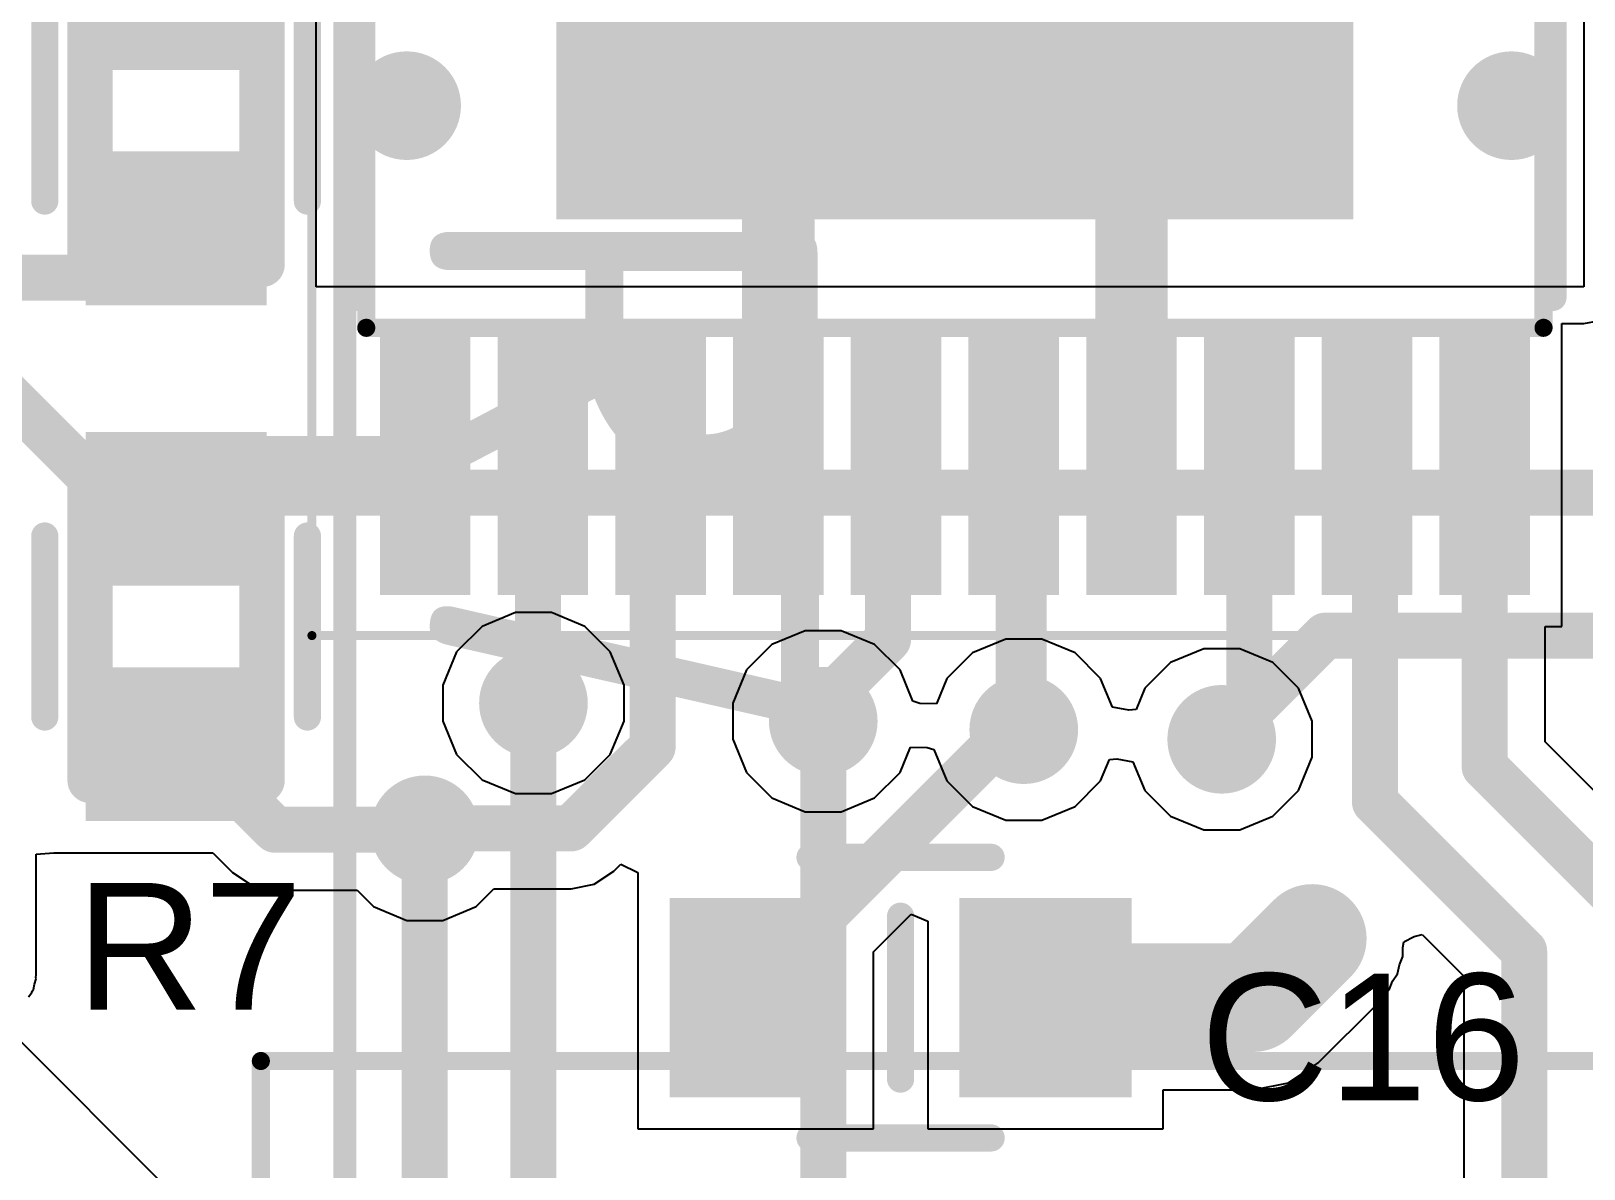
# Model space of a CAD drawing. Header units: inches. Extents: x 0 to 110, y 0 to 95.
# Drawn here: x 19.67 to 28.24, y 46.77 to 53.06 of the extents above; entities that cross this region are included whole.
import ezdxf

# ---------------------------------------------------------------- set-up
doc = ezdxf.new("R2010")
doc.units = ezdxf.units.IN
for name, color, linetype in [('Bottom Layer', 5, 'Continuous'), ('Int1', 16, 'Continuous'), ('Int2', 76, 'Continuous'), ('Mechanical 13', 56, 'Continuous'), ('Panelize Outline', 56, 'Continuous'), ('Top Courtyard', 56, 'Continuous'), ('Top Layer', 1, 'Continuous'), ('Top Overlay', 2, 'Continuous'), ('Top Paste', 8, 'Continuous'), ('Top Solder', 216, 'Continuous'), ('Via Holes', 16, 'Continuous')]:
    doc.layers.add(name, color=color, linetype=linetype)
doc.styles.add('Arial', font='', dxfattribs={"height": 0.2})
doc.styles.add('GOST type B', font='', dxfattribs={"height": 0.2})
doc.styles.get('Arial').set_extended_font_data('Arial')
doc.styles.get('GOST type B').set_extended_font_data('GOST type B')

# ---------------------------------------------------------------- blocks, each defined once
blk = doc.blocks.new('RPI_1037')
at = {"layer": 'Mechanical 13'}
blk.add_lwpolyline([(23.5, 25.5, 0.127, 0.127, 0), (23.5, -25.5, 0.127, 0.127, 0)], format="xyseb", dxfattribs=at)
blk = doc.blocks.new('0603C_1105')
at = {"layer": 'Top Layer'}
for points in [[(-1.25, -0.525), (-1.25, 0.525), (-0.35, 0.525), (-0.35, -0.525)], [(0.35, -0.525), (0.35, 0.525), (1.25, 0.525), (1.25, -0.525)]]:
    blk.add_hatch(color=1, dxfattribs=at).paths.add_polyline_path(points)
at = {"layer": 'Top Paste'}
for points in [[(-1.25, -0.525), (-1.25, 0.525), (-0.35, 0.525), (-0.35, -0.525)], [(0.35, -0.525), (0.35, 0.525), (1.25, 0.525), (1.25, -0.525)]]:
    blk.add_hatch(color=8, dxfattribs=at).paths.add_polyline_path(points)
at = {"layer": 'Top Solder'}
for points in [[(-1.275, -0.55), (-1.275, 0.55), (-0.325, 0.55), (-0.325, -0.55)], [(0.325, -0.55), (0.325, 0.55), (1.275, 0.55), (1.275, -0.55)]]:
    blk.add_hatch(color=216, dxfattribs=at).paths.add_polyline_path(points)
at = {"layer": 'Top Overlay'}
for points in [[(-0.5, 0.775, 0.15, 0.15, 0), (0.5, 0.775, 0.15, 0.15, 0)], [(0, -0.45, 0.15, 0.15, 0), (0, 0.45, 0.15, 0.15, 0)], [(-0.5, -0.775, 0.15, 0.15, 0), (0.5, -0.775, 0.15, 0.15, 0)]]:
    blk.add_lwpolyline(points, format="xyseb", dxfattribs=at)
for points in [[(-0.5375, 0.775, 0.075, 0.075, 1), (-0.4625, 0.775, 0.075, 0.075, 1)], [(0.4625, 0.775, 0.075, 0.075, 1), (0.5375, 0.775, 0.075, 0.075, 1)], [(-0.0375, 0.45, 0.075, 0.075, 1), (0.0375, 0.45, 0.075, 0.075, 1)], [(-0.0375, -0.45, 0.075, 0.075, 1), (0.0375, -0.45, 0.075, 0.075, 1)], [(-0.5375, -0.775, 0.075, 0.075, 1), (-0.4625, -0.775, 0.075, 0.075, 1)], [(0.4625, -0.775, 0.075, 0.075, 1), (0.5375, -0.775, 0.075, 0.075, 1)]]:
    blk.add_lwpolyline(points, format="xyseb", close=True, dxfattribs=at)
blk = doc.blocks.new('HTSSOP_20_1113')
at = {"layer": 'Top Layer'}
for points in [[(-3.65, 3.15), (-2.2, 3.15), (-2.2, 2.7), (-3.65, 2.7)], [(2.2, 3.15), (3.65, 3.15), (3.65, 2.7), (2.2, 2.7)], [(-3.65, 2.5), (-2.2, 2.5), (-2.2, 2.05), (-3.65, 2.05)], [(2.2, 2.5), (3.65, 2.5), (3.65, 2.05), (2.2, 2.05)], [(-1.575, -2.175), (-1.575, 2.175), (1.575, 2.175), (1.575, -2.175)], [(-3.65, 1.85), (-2.2, 1.85), (-2.2, 1.4), (-3.65, 1.4)], [(2.2, 1.85), (3.65, 1.85), (3.65, 1.4), (2.2, 1.4)], [(-3.65, 1.2), (-2.2, 1.2), (-2.2, 0.75), (-3.65, 0.75)], [(2.2, 1.2), (3.65, 1.2), (3.65, 0.75), (2.2, 0.75)], [(-3.65, 0.55), (-2.2, 0.55), (-2.2, 0.1), (-3.65, 0.1)], [(2.2, 0.55), (3.65, 0.55), (3.65, 0.1), (2.2, 0.1)], [(-3.65, -0.1), (-2.2, -0.1), (-2.2, -0.55), (-3.65, -0.55)], [(2.2, -0.1), (3.65, -0.1), (3.65, -0.55), (2.2, -0.55)], [(-3.65, -0.75), (-2.2, -0.75), (-2.2, -1.2), (-3.65, -1.2)], [(2.2, -0.75), (3.65, -0.75), (3.65, -1.2), (2.2, -1.2)], [(-3.65, -1.4), (-2.2, -1.4), (-2.2, -1.85), (-3.65, -1.85)], [(2.2, -1.4), (3.65, -1.4), (3.65, -1.85), (2.2, -1.85)], [(-3.65, -2.05), (-2.2, -2.05), (-2.2, -2.5), (-3.65, -2.5)], [(2.2, -2.05), (3.65, -2.05), (3.65, -2.5), (2.2, -2.5)], [(-3.65, -2.7), (-2.2, -2.7), (-2.2, -3.15), (-3.65, -3.15)], [(2.2, -2.7), (3.65, -2.7), (3.65, -3.15), (2.2, -3.15)]]:
    blk.add_hatch(color=1, dxfattribs=at).paths.add_polyline_path(points)
at = {"layer": 'Top Paste'}
for points in [[(-3.65, 3.15), (-2.2, 3.15), (-2.2, 2.7), (-3.65, 2.7)], [(2.2, 3.15), (3.65, 3.15), (3.65, 2.7), (2.2, 2.7)], [(-3.65, 2.5), (-2.2, 2.5), (-2.2, 2.05), (-3.65, 2.05)], [(2.2, 2.5), (3.65, 2.5), (3.65, 2.05), (2.2, 2.05)], [(-1.575, -2.175), (-1.575, 2.175), (1.575, 2.175), (1.575, -2.175)], [(-3.65, 1.85), (-2.2, 1.85), (-2.2, 1.4), (-3.65, 1.4)], [(2.2, 1.85), (3.65, 1.85), (3.65, 1.4), (2.2, 1.4)], [(-3.65, 1.2), (-2.2, 1.2), (-2.2, 0.75), (-3.65, 0.75)], [(2.2, 1.2), (3.65, 1.2), (3.65, 0.75), (2.2, 0.75)], [(-3.65, 0.55), (-2.2, 0.55), (-2.2, 0.1), (-3.65, 0.1)], [(2.2, 0.55), (3.65, 0.55), (3.65, 0.1), (2.2, 0.1)], [(-3.65, -0.1), (-2.2, -0.1), (-2.2, -0.55), (-3.65, -0.55)], [(2.2, -0.1), (3.65, -0.1), (3.65, -0.55), (2.2, -0.55)], [(-3.65, -0.75), (-2.2, -0.75), (-2.2, -1.2), (-3.65, -1.2)], [(2.2, -0.75), (3.65, -0.75), (3.65, -1.2), (2.2, -1.2)], [(-3.65, -1.4), (-2.2, -1.4), (-2.2, -1.85), (-3.65, -1.85)], [(2.2, -1.4), (3.65, -1.4), (3.65, -1.85), (2.2, -1.85)], [(-3.65, -2.05), (-2.2, -2.05), (-2.2, -2.5), (-3.65, -2.5)], [(2.2, -2.05), (3.65, -2.05), (3.65, -2.5), (2.2, -2.5)], [(-3.65, -2.7), (-2.2, -2.7), (-2.2, -3.15), (-3.65, -3.15)], [(2.2, -2.7), (3.65, -2.7), (3.65, -3.15), (2.2, -3.15)]]:
    blk.add_hatch(color=8, dxfattribs=at).paths.add_polyline_path(points)
at = {"layer": 'Top Solder'}
for points in [[(-3.675, 3.175), (-2.175, 3.175), (-2.175, 2.675), (-3.675, 2.675)], [(2.175, 3.175), (3.675, 3.175), (3.675, 2.675), (2.175, 2.675)], [(-3.675, 2.525), (-2.175, 2.525), (-2.175, 2.025), (-3.675, 2.025)], [(2.175, 2.525), (3.675, 2.525), (3.675, 2.025), (2.175, 2.025)], [(-1.6, -2.2), (-1.6, 2.2), (1.6, 2.2), (1.6, -2.2)], [(-3.675, 1.875), (-2.175, 1.875), (-2.175, 1.375), (-3.675, 1.375)], [(2.175, 1.875), (3.675, 1.875), (3.675, 1.375), (2.175, 1.375)], [(-3.675, 1.225), (-2.175, 1.225), (-2.175, 0.725), (-3.675, 0.725)], [(2.175, 1.225), (3.675, 1.225), (3.675, 0.725), (2.175, 0.725)], [(-3.675, 0.575), (-2.175, 0.575), (-2.175, 0.075), (-3.675, 0.075)], [(2.175, 0.575), (3.675, 0.575), (3.675, 0.075), (2.175, 0.075)], [(-3.675, -0.075), (-2.175, -0.075), (-2.175, -0.575), (-3.675, -0.575)], [(2.175, -0.075), (3.675, -0.075), (3.675, -0.575), (2.175, -0.575)], [(-3.675, -0.725), (-2.175, -0.725), (-2.175, -1.225), (-3.675, -1.225)], [(2.175, -0.725), (3.675, -0.725), (3.675, -1.225), (2.175, -1.225)], [(-3.675, -1.375), (-2.175, -1.375), (-2.175, -1.875), (-3.675, -1.875)], [(2.175, -1.375), (3.675, -1.375), (3.675, -1.875), (2.175, -1.875)], [(-3.675, -2.025), (-2.175, -2.025), (-2.175, -2.525), (-3.675, -2.525)], [(2.175, -2.025), (3.675, -2.025), (3.675, -2.525), (2.175, -2.525)], [(-3.675, -2.675), (-2.175, -2.675), (-2.175, -3.175), (-3.675, -3.175)], [(2.175, -2.675), (3.675, -2.675), (3.675, -3.175), (2.175, -3.175)]]:
    blk.add_hatch(color=216, dxfattribs=at).paths.add_polyline_path(points)
at = {"layer": 'Mechanical 13'}
for points in [[(2.2, 3.25, 0.1, 0.1, 0), (-2.2, 3.25, 0.1, 0.1, 0)], [(-2.2, -3.25, 0.1, 0.1, 0), (-2.2, 3.25, 0.1, 0.1, 0)], [(-2.2, 2.6, 0.1, 0.1, 0), (-1.55, 3.25, 0.1, 0.1, 0)], [(2.2, -3.25, 0.1, 0.1, 0), (2.2, 3.25, 0.1, 0.1, 0)], [(2.2, -3.25, 0.1, 0.1, 0), (-2.2, -3.25, 0.1, 0.1, 0)]]:
    blk.add_lwpolyline(points, format="xyseb", dxfattribs=at)
for points in [[(-2.225, 3.25, 0.05, 0.05, 1), (-2.175, 3.25, 0.05, 0.05, 1)], [(-2.225, 3.25, 0.05, 0.05, 1), (-2.175, 3.25, 0.05, 0.05, 1)], [(-1.575, 3.25, 0.05, 0.05, 1), (-1.525, 3.25, 0.05, 0.05, 1)], [(2.175, 3.25, 0.05, 0.05, 1), (2.225, 3.25, 0.05, 0.05, 1)], [(2.175, 3.25, 0.05, 0.05, 1), (2.225, 3.25, 0.05, 0.05, 1)], [(-2.225, 2.6, 0.05, 0.05, 1), (-2.175, 2.6, 0.05, 0.05, 1)], [(-2.225, -3.25, 0.05, 0.05, 1), (-2.175, -3.25, 0.05, 0.05, 1)], [(-2.225, -3.25, 0.05, 0.05, 1), (-2.175, -3.25, 0.05, 0.05, 1)], [(2.175, -3.25, 0.05, 0.05, 1), (2.225, -3.25, 0.05, 0.05, 1)], [(2.175, -3.25, 0.05, 0.05, 1), (2.225, -3.25, 0.05, 0.05, 1)]]:
    blk.add_lwpolyline(points, format="xyseb", close=True, dxfattribs=at)
at = {"layer": 'Top Courtyard'}
for points in [[(-3.9, -3.55, 0.05, 0.05, 0), (-3.9, 3.55, 0.05, 0.05, 0)], [(3.9, 3.55, 0.05, 0.05, 0), (-3.9, 3.55, 0.05, 0.05, 0)], [(3.9, -3.55, 0.05, 0.05, 0), (3.9, 3.55, 0.05, 0.05, 0)], [(3.9, -3.55, 0.05, 0.05, 0), (-3.9, -3.55, 0.05, 0.05, 0)]]:
    blk.add_lwpolyline(points, format="xyseb", dxfattribs=at)
for points in [[(-3.9125, 3.55, 0.025, 0.025, 1), (-3.8875, 3.55, 0.025, 0.025, 1)], [(-3.9125, 3.55, 0.025, 0.025, 1), (-3.8875, 3.55, 0.025, 0.025, 1)], [(3.8875, 3.55, 0.025, 0.025, 1), (3.9125, 3.55, 0.025, 0.025, 1)], [(3.8875, 3.55, 0.025, 0.025, 1), (3.9125, 3.55, 0.025, 0.025, 1)], [(-3.9125, -3.55, 0.025, 0.025, 1), (-3.8875, -3.55, 0.025, 0.025, 1)], [(-3.9125, -3.55, 0.025, 0.025, 1), (-3.8875, -3.55, 0.025, 0.025, 1)], [(3.8875, -3.55, 0.025, 0.025, 1), (3.9125, -3.55, 0.025, 0.025, 1)], [(3.8875, -3.55, 0.025, 0.025, 1), (3.9125, -3.55, 0.025, 0.025, 1)]]:
    blk.add_lwpolyline(points, format="xyseb", close=True, dxfattribs=at)
at = {"layer": 'Top Overlay'}
for points in [[(-3.506, 3.556, 0.2, 0.2, 1), (-3.606, 3.556, 0.2, 0.2, 1)], [(-3.656, 3.556, 0.1, 0.1, 1), (-3.556, 3.556, 0.1, 0.1, 1)], [(-3.556, 3.556, 0.1, 0.1, 1), (-3.456, 3.556, 0.1, 0.1, 1)], [(-2.0695, 3.302, 0.075, 0.075, 1), (-1.9945, 3.302, 0.075, 0.075, 1)], [(1.9945, 3.302, 0.075, 0.075, 1), (2.0695, 3.302, 0.075, 0.075, 1)], [(-2.0695, -3.302, 0.075, 0.075, 1), (-1.9945, -3.302, 0.075, 0.075, 1)], [(1.9945, -3.302, 0.075, 0.075, 1), (2.0695, -3.302, 0.075, 0.075, 1)]]:
    blk.add_lwpolyline(points, format="xyseb", close=True, dxfattribs=at)
for points in [[(2.032, 3.302, 0.15, 0.15, 0), (-2.032, 3.302, 0.15, 0.15, 0)], [(2.032, -3.302, 0.15, 0.15, 0), (-2.032, -3.302, 0.15, 0.15, 0)]]:
    blk.add_lwpolyline(points, format="xyseb", dxfattribs=at)
blk = doc.blocks.new('0603R_1119')
at = {"layer": 'Top Layer'}
for points in [[(-1.05, -0.475), (-1.05, 0.475), (-0.25, 0.475), (-0.25, -0.475)], [(0.25, -0.475), (0.25, 0.475), (1.05, 0.475), (1.05, -0.475)]]:
    blk.add_hatch(color=1, dxfattribs=at).paths.add_polyline_path(points)
at = {"layer": 'Top Paste'}
for points in [[(-1.05, -0.475), (-1.05, 0.475), (-0.25, 0.475), (-0.25, -0.475)], [(0.25, -0.475), (0.25, 0.475), (1.05, 0.475), (1.05, -0.475)]]:
    blk.add_hatch(color=8, dxfattribs=at).paths.add_polyline_path(points)
at = {"layer": 'Top Solder'}
for points in [[(-1.075, -0.5), (-1.075, 0.5), (-0.225, 0.5), (-0.225, -0.5)], [(0.225, -0.5), (0.225, 0.5), (1.075, 0.5), (1.075, -0.5)]]:
    blk.add_hatch(color=216, dxfattribs=at).paths.add_polyline_path(points)
at = {"layer": 'Panelize Outline'}
for points in [[(-0.85, 0.475, 0.25, 0.25, 0), (-0.85, -0.475, 0.25, 0.25, 0)], [(-0.85, 0.475, 0.25, 0.25, 0), (0.85, 0.475, 0.25, 0.25, 0)], [(0.85, 0.475, 0.25, 0.25, 0), (0.85, -0.475, 0.25, 0.25, 0)], [(-0.85, -0.475, 0.25, 0.25, 0), (0.85, -0.475, 0.25, 0.25, 0)]]:
    blk.add_lwpolyline(points, format="xyseb", dxfattribs=at)
for points in [[(-0.9125, 0.475, 0.125, 0.125, 1), (-0.7875, 0.475, 0.125, 0.125, 1)], [(-0.9125, 0.475, 0.125, 0.125, 1), (-0.7875, 0.475, 0.125, 0.125, 1)], [(0.7875, 0.475, 0.125, 0.125, 1), (0.9125, 0.475, 0.125, 0.125, 1)], [(0.7875, 0.475, 0.125, 0.125, 1), (0.9125, 0.475, 0.125, 0.125, 1)], [(-0.9125, -0.475, 0.125, 0.125, 1), (-0.7875, -0.475, 0.125, 0.125, 1)], [(-0.9125, -0.475, 0.125, 0.125, 1), (-0.7875, -0.475, 0.125, 0.125, 1)], [(0.7875, -0.475, 0.125, 0.125, 1), (0.9125, -0.475, 0.125, 0.125, 1)], [(0.7875, -0.475, 0.125, 0.125, 1), (0.9125, -0.475, 0.125, 0.125, 1)]]:
    blk.add_lwpolyline(points, format="xyseb", close=True, dxfattribs=at)
at = {"layer": 'Top Overlay'}
for points in [[(-0.5, 0.725, 0.15, 0.15, 0), (0.5, 0.725, 0.15, 0.15, 0)], [(-0.5, -0.725, 0.15, 0.15, 0), (0.5, -0.725, 0.15, 0.15, 0)]]:
    blk.add_lwpolyline(points, format="xyseb", dxfattribs=at)
for points in [[(-0.5375, 0.725, 0.075, 0.075, 1), (-0.4625, 0.725, 0.075, 0.075, 1)], [(0.4625, 0.725, 0.075, 0.075, 1), (0.5375, 0.725, 0.075, 0.075, 1)], [(-0.5375, -0.725, 0.075, 0.075, 1), (-0.4625, -0.725, 0.075, 0.075, 1)], [(0.4625, -0.725, 0.075, 0.075, 1), (0.5375, -0.725, 0.075, 0.075, 1)]]:
    blk.add_lwpolyline(points, format="xyseb", close=True, dxfattribs=at)
at = {"layer": 'Panelize Outline', "style": 'GOST type B'}
blk.add_text('R6', height=2.15, dxfattribs=at).set_placement((-2.4, 1.4))
blk = doc.blocks.new('0603R_1120')
at = {"layer": 'Top Layer'}
for points in [[(-1.05, -0.475), (-1.05, 0.475), (-0.25, 0.475), (-0.25, -0.475)], [(0.25, -0.475), (0.25, 0.475), (1.05, 0.475), (1.05, -0.475)]]:
    blk.add_hatch(color=1, dxfattribs=at).paths.add_polyline_path(points)
at = {"layer": 'Top Paste'}
for points in [[(-1.05, -0.475), (-1.05, 0.475), (-0.25, 0.475), (-0.25, -0.475)], [(0.25, -0.475), (0.25, 0.475), (1.05, 0.475), (1.05, -0.475)]]:
    blk.add_hatch(color=8, dxfattribs=at).paths.add_polyline_path(points)
at = {"layer": 'Top Solder'}
for points in [[(-1.075, -0.5), (-1.075, 0.5), (-0.225, 0.5), (-0.225, -0.5)], [(0.225, -0.5), (0.225, 0.5), (1.075, 0.5), (1.075, -0.5)]]:
    blk.add_hatch(color=216, dxfattribs=at).paths.add_polyline_path(points)
at = {"layer": 'Panelize Outline'}
for points in [[(-0.85, -0.475, 0.25, 0.25, 0), (-0.85, 0.475, 0.25, 0.25, 0)], [(0.85, 0.475, 0.25, 0.25, 0), (-0.85, 0.475, 0.25, 0.25, 0)], [(0.85, -0.475, 0.25, 0.25, 0), (0.85, 0.475, 0.25, 0.25, 0)], [(0.85, -0.475, 0.25, 0.25, 0), (-0.85, -0.475, 0.25, 0.25, 0)]]:
    blk.add_lwpolyline(points, format="xyseb", dxfattribs=at)
for points in [[(-0.9125, 0.475, 0.125, 0.125, 1), (-0.7875, 0.475, 0.125, 0.125, 1)], [(-0.9125, 0.475, 0.125, 0.125, 1), (-0.7875, 0.475, 0.125, 0.125, 1)], [(0.7875, 0.475, 0.125, 0.125, 1), (0.9125, 0.475, 0.125, 0.125, 1)], [(0.7875, 0.475, 0.125, 0.125, 1), (0.9125, 0.475, 0.125, 0.125, 1)], [(-0.9125, -0.475, 0.125, 0.125, 1), (-0.7875, -0.475, 0.125, 0.125, 1)], [(-0.9125, -0.475, 0.125, 0.125, 1), (-0.7875, -0.475, 0.125, 0.125, 1)], [(0.7875, -0.475, 0.125, 0.125, 1), (0.9125, -0.475, 0.125, 0.125, 1)], [(0.7875, -0.475, 0.125, 0.125, 1), (0.9125, -0.475, 0.125, 0.125, 1)]]:
    blk.add_lwpolyline(points, format="xyseb", close=True, dxfattribs=at)
at = {"layer": 'Top Overlay'}
for points in [[(0.5, 0.725, 0.15, 0.15, 0), (-0.5, 0.725, 0.15, 0.15, 0)], [(0.5, -0.725, 0.15, 0.15, 0), (-0.5, -0.725, 0.15, 0.15, 0)]]:
    blk.add_lwpolyline(points, format="xyseb", dxfattribs=at)
for points in [[(-0.5375, 0.725, 0.075, 0.075, 1), (-0.4625, 0.725, 0.075, 0.075, 1)], [(0.4625, 0.725, 0.075, 0.075, 1), (0.5375, 0.725, 0.075, 0.075, 1)], [(-0.5375, -0.725, 0.075, 0.075, 1), (-0.4625, -0.725, 0.075, 0.075, 1)], [(0.4625, -0.725, 0.075, 0.075, 1), (0.5375, -0.725, 0.075, 0.075, 1)]]:
    blk.add_lwpolyline(points, format="xyseb", close=True, dxfattribs=at)
at = {"layer": 'Panelize Outline', "style": 'GOST type B'}
blk.add_text('R7', height=2.15, dxfattribs=at).set_placement((-2.4, 1.4))
blk = doc.blocks.new('SOT23_3_1125')
at = {"layer": 'Top Layer'}
for points in [[(-1.506, 1.331), (-0.744, 1.331), (-0.744, 0.569), (-1.506, 0.569)], [(0.78, 0.3785), (1.542, 0.3785), (1.542, -0.3835), (0.78, -0.3835)], [(-1.506, -0.574), (-0.744, -0.574), (-0.744, -1.336), (-1.506, -1.336)]]:
    blk.add_hatch(color=1, dxfattribs=at).paths.add_polyline_path(points)
at = {"layer": 'Top Paste'}
for points in [[(-1.506, 1.331), (-0.744, 1.331), (-0.744, 0.569), (-1.506, 0.569)], [(0.78, 0.3785), (1.542, 0.3785), (1.542, -0.3835), (0.78, -0.3835)], [(-1.506, -0.574), (-0.744, -0.574), (-0.744, -1.336), (-1.506, -1.336)]]:
    blk.add_hatch(color=8, dxfattribs=at).paths.add_polyline_path(points)
at = {"layer": 'Top Solder'}
for points in [[(-1.531, 1.356), (-0.719, 1.356), (-0.719, 0.544), (-1.531, 0.544)], [(0.755, 0.4035), (1.567, 0.4035), (1.567, -0.4085), (0.755, -0.4085)], [(-1.531, -0.549), (-0.719, -0.549), (-0.719, -1.361), (-1.531, -1.361)]]:
    blk.add_hatch(color=216, dxfattribs=at).paths.add_polyline_path(points)
at = {"layer": 'Panelize Outline'}
for points in [[(-1.225, -1.55, 0.25, 0.25, 0), (-1.225, 1.55, 0.25, 0.25, 0)], [(-1.225, 1.55, 0.25, 0.25, 0), (1.275, 1.55, 0.25, 0.25, 0)], [(1.275, -1.55, 0.25, 0.25, 0), (1.275, 1.55, 0.25, 0.25, 0)], [(-1.225, -1.55, 0.25, 0.25, 0), (1.275, -1.55, 0.25, 0.25, 0)]]:
    blk.add_lwpolyline(points, format="xyseb", dxfattribs=at)
for points in [[(-1.2875, 1.55, 0.125, 0.125, 1), (-1.1625, 1.55, 0.125, 0.125, 1)], [(-1.2875, 1.55, 0.125, 0.125, 1), (-1.1625, 1.55, 0.125, 0.125, 1)], [(1.2125, 1.55, 0.125, 0.125, 1), (1.3375, 1.55, 0.125, 0.125, 1)], [(1.2125, 1.55, 0.125, 0.125, 1), (1.3375, 1.55, 0.125, 0.125, 1)], [(-1.2875, -1.55, 0.125, 0.125, 1), (-1.1625, -1.55, 0.125, 0.125, 1)], [(-1.2875, -1.55, 0.125, 0.125, 1), (-1.1625, -1.55, 0.125, 0.125, 1)], [(1.2125, -1.55, 0.125, 0.125, 1), (1.3375, -1.55, 0.125, 0.125, 1)], [(1.2125, -1.55, 0.125, 0.125, 1), (1.3375, -1.55, 0.125, 0.125, 1)]]:
    blk.add_lwpolyline(points, format="xyseb", close=True, dxfattribs=at)
at = {"layer": 'Top Overlay'}
for points in [[(-0.375, 1.5034, 0.15, 0.15, 0), (0.653, 1.5034, 0.15, 0.15, 0)], [(0.653, 0.775, 0.15, 0.15, 0), (0.653, 1.5034, 0.15, 0.15, 0)], [(-0.625, -0.2, 0.15, 0.15, 0), (-0.625, 0.2, 0.15, 0.15, 0)], [(0.653, -1.5031, 0.15, 0.15, 0), (0.653, -0.775, 0.15, 0.15, 0)], [(-0.425, -1.5031, 0.15, 0.15, 0), (0.653, -1.5031, 0.15, 0.15, 0)]]:
    blk.add_lwpolyline(points, format="xyseb", dxfattribs=at)
for points in [[(-0.4125, 1.5034, 0.075, 0.075, 1), (-0.3375, 1.5034, 0.075, 0.075, 1)], [(0.6155, 1.5034, 0.075, 0.075, 1), (0.6905, 1.5034, 0.075, 0.075, 1)], [(0.6155, 1.5034, 0.075, 0.075, 1), (0.6905, 1.5034, 0.075, 0.075, 1)], [(0.6155, 0.775, 0.075, 0.075, 1), (0.6905, 0.775, 0.075, 0.075, 1)], [(-0.6625, 0.2, 0.075, 0.075, 1), (-0.5875, 0.2, 0.075, 0.075, 1)], [(-0.6625, -0.2, 0.075, 0.075, 1), (-0.5875, -0.2, 0.075, 0.075, 1)], [(0.6155, -0.775, 0.075, 0.075, 1), (0.6905, -0.775, 0.075, 0.075, 1)], [(-0.4625, -1.5031, 0.075, 0.075, 1), (-0.3875, -1.5031, 0.075, 0.075, 1)], [(0.6155, -1.5031, 0.075, 0.075, 1), (0.6905, -1.5031, 0.075, 0.075, 1)], [(0.6155, -1.5031, 0.075, 0.075, 1), (0.6905, -1.5031, 0.075, 0.075, 1)]]:
    blk.add_lwpolyline(points, format="xyseb", close=True, dxfattribs=at)
at = {"layer": 'Panelize Outline', "style": 'GOST type B'}
blk.add_text('VT1', height=2.15, rotation=360, dxfattribs=at).set_placement((-0.025, 1.9))
blk = doc.blocks.new('P____PAK_SO_8_1126')
at = {"layer": 'Top Courtyard'}
for points in [[(4.432, 3.45, 0.1, 0.1, 0), (4.432, -3.45, 0.1, 0.1, 0)], [(4.432, -3.45, 0.1, 0.1, 0), (-4.178, -3.45, 0.1, 0.1, 0)]]:
    blk.add_lwpolyline(points, format="xyseb", dxfattribs=at)
blk.add_lwpolyline([(4.407, -3.45, 0.05, 0.05, 1), (4.457, -3.45, 0.05, 0.05, 1)], format="xyseb", close=True, dxfattribs=at)
blk.add_lwpolyline([(4.407, -3.45, 0.05, 0.05, 1), (4.457, -3.45, 0.05, 0.05, 1)], format="xyseb", close=True, dxfattribs=at)

msp = doc.modelspace()

# ---------------------------------------------------------------- hatches: boundary and pattern name
at = {"layer": 'Bottom Layer'}
h = msp.add_hatch(color=5, dxfattribs=at)
edge = h.paths.add_edge_path()
edge.add_arc((21.7422, 52.644), 0.3, 0, 360)
h = msp.add_hatch(color=5, dxfattribs=at)
edge = h.paths.add_edge_path()
edge.add_arc((27.8422, 52.644), 0.3, 0, 360)
h = msp.add_hatch(color=5, dxfattribs=at)
edge = h.paths.add_edge_path()
edge.add_arc((22.4422, 49.344), 0.3, 0, 360)
h = msp.add_hatch(color=5, dxfattribs=at)
edge = h.paths.add_edge_path()
edge.add_arc((24.0422, 49.244), 0.3, 0, 360)
h = msp.add_hatch(color=5, dxfattribs=at)
edge = h.paths.add_edge_path()
edge.add_arc((25.1493, 49.1971), 0.3, 0, 360)
h = msp.add_hatch(color=5, dxfattribs=at)
edge = h.paths.add_edge_path()
edge.add_arc((26.2422, 49.144), 0.3, 0, 360)
h = msp.add_hatch(color=5, dxfattribs=at)
edge = h.paths.add_edge_path()
edge.add_arc((21.8422, 48.644), 0.3, 0, 360)
h = msp.add_hatch(color=5, dxfattribs=at)
edge = h.paths.add_edge_path()
edge.add_arc((26.7422, 48.044), 0.3, 0, 360)
at = {"layer": 'Int1'}
h = msp.add_hatch(color=16, dxfattribs=at)
edge = h.paths.add_edge_path()
edge.add_arc((21.7422, 52.644), 0.3, 0, 360)
h = msp.add_hatch(color=16, dxfattribs=at)
edge = h.paths.add_edge_path()
edge.add_arc((27.8422, 52.644), 0.3, 0, 360)
h = msp.add_hatch(color=16, dxfattribs=at)
edge = h.paths.add_edge_path()
edge.add_arc((22.4422, 49.344), 0.3, 0, 360)
h = msp.add_hatch(color=16, dxfattribs=at)
edge = h.paths.add_edge_path()
edge.add_arc((24.0422, 49.244), 0.3, 0, 360)
h = msp.add_hatch(color=16, dxfattribs=at)
edge = h.paths.add_edge_path()
edge.add_arc((25.1493, 49.1971), 0.3, 0, 360)
h = msp.add_hatch(color=16, dxfattribs=at)
edge = h.paths.add_edge_path()
edge.add_arc((26.2422, 49.144), 0.3, 0, 360)
h = msp.add_hatch(color=16, dxfattribs=at)
edge = h.paths.add_edge_path()
edge.add_arc((21.8422, 48.644), 0.3, 0, 360)
h = msp.add_hatch(color=16, dxfattribs=at)
edge = h.paths.add_edge_path()
edge.add_arc((26.7422, 48.044), 0.3, 0, 360)
at = {"layer": 'Int2'}
h = msp.add_hatch(color=76, dxfattribs=at)
edge = h.paths.add_edge_path()
edge.add_arc((21.7422, 52.644), 0.3, 0, 360)
h = msp.add_hatch(color=76, dxfattribs=at)
edge = h.paths.add_edge_path()
edge.add_arc((27.8422, 52.644), 0.3, 0, 360)
h = msp.add_hatch(color=76, dxfattribs=at)
edge = h.paths.add_edge_path()
edge.add_arc((22.4422, 49.344), 0.3, 0, 360)
h = msp.add_hatch(color=76, dxfattribs=at)
edge = h.paths.add_edge_path()
edge.add_arc((24.0422, 49.244), 0.3, 0, 360)
h = msp.add_hatch(color=76, dxfattribs=at)
edge = h.paths.add_edge_path()
edge.add_arc((25.1493, 49.1971), 0.3, 0, 360)
h = msp.add_hatch(color=76, dxfattribs=at)
edge = h.paths.add_edge_path()
edge.add_arc((26.2422, 49.144), 0.3, 0, 360)
h = msp.add_hatch(color=76, dxfattribs=at)
edge = h.paths.add_edge_path()
edge.add_arc((21.8422, 48.644), 0.3, 0, 360)
h = msp.add_hatch(color=76, dxfattribs=at)
edge = h.paths.add_edge_path()
edge.add_arc((26.7422, 48.044), 0.3, 0, 360)
at = {"layer": 'Top Layer'}
h = msp.add_hatch(color=1, dxfattribs=at)
edge = h.paths.add_edge_path()
edge.add_arc((21.7422, 52.644), 0.3, 0, 360)
h = msp.add_hatch(color=1, dxfattribs=at)
edge = h.paths.add_edge_path()
edge.add_arc((27.8422, 52.644), 0.3, 0, 360)
h = msp.add_hatch(color=1, dxfattribs=at)
edge = h.paths.add_edge_path()
edge.add_arc((22.4422, 49.344), 0.3, 0, 360)
h = msp.add_hatch(color=1, dxfattribs=at)
edge = h.paths.add_edge_path()
edge.add_arc((24.0422, 49.244), 0.3, 0, 360)
h = msp.add_hatch(color=1, dxfattribs=at)
edge = h.paths.add_edge_path()
edge.add_arc((25.1493, 49.1971), 0.3, 0, 360)
h = msp.add_hatch(color=1, dxfattribs=at)
edge = h.paths.add_edge_path()
edge.add_arc((26.2422, 49.144), 0.3, 0, 360)
h = msp.add_hatch(color=1, dxfattribs=at)
edge = h.paths.add_edge_path()
edge.add_arc((21.8422, 48.644), 0.3, 0, 360)
h = msp.add_hatch(color=1, dxfattribs=at)
edge = h.paths.add_edge_path()
edge.add_arc((26.7422, 48.044), 0.3, 0, 360)
at = {"layer": 'Via Holes'}
h = msp.add_hatch(color=7, dxfattribs=at)
edge = h.paths.add_edge_path()
edge.add_arc((21.7422, 52.644), 0.15, 0, 360)
h = msp.add_hatch(color=7, dxfattribs=at)
edge = h.paths.add_edge_path()
edge.add_arc((27.8422, 52.644), 0.15, 0, 360)
h = msp.add_hatch(color=7, dxfattribs=at)
edge = h.paths.add_edge_path()
edge.add_arc((22.4422, 49.344), 0.15, 0, 360)
h = msp.add_hatch(color=7, dxfattribs=at)
edge = h.paths.add_edge_path()
edge.add_arc((24.0422, 49.244), 0.15, 0, 360)
h = msp.add_hatch(color=7, dxfattribs=at)
edge = h.paths.add_edge_path()
edge.add_arc((25.1493, 49.1971), 0.15, 0, 360)
h = msp.add_hatch(color=7, dxfattribs=at)
edge = h.paths.add_edge_path()
edge.add_arc((26.2422, 49.144), 0.15, 0, 360)
h = msp.add_hatch(color=7, dxfattribs=at)
edge = h.paths.add_edge_path()
edge.add_arc((21.8422, 48.644), 0.15, 0, 360)
h = msp.add_hatch(color=7, dxfattribs=at)
edge = h.paths.add_edge_path()
edge.add_arc((26.7422, 48.044), 0.15, 0, 360)

# ---------------------------------------------------------------- linework, layer by layer
at = {"layer": 'Bottom Layer'}
for points in [[(19.0922, 51.494, 0.254, 0.254, 0), (20.0807, 50.5055, 0.254, 0.254, 0)], [(20.0807, 50.5055, 0.254, 0.254, 0), (25.1493, 50.5055, 0.254, 0.254, 0)], [(25.1493, 50.5055, 0.254, 0.254, 0), (28.4204, 50.5055, 0.254, 0.254, 0)], [(25.1493, 49.1971, 0.254, 0.254, 0), (25.1493, 50.5055, 0.254, 0.254, 0)], [(26.2422, 49.144, 0.254, 0.254, 0), (26.8152, 49.717, 0.254, 0.254, 0)], [(26.8152, 49.717, 0.254, 0.254, 0), (28.7692, 49.717, 0.254, 0.254, 0)], [(22.4422, 39.2658, 0.254, 0.254, 0), (22.4422, 49.344, 0.254, 0.254, 0)], [(24.0422, 36.4376, 0.254, 0.254, 0), (24.0422, 49.244, 0.254, 0.254, 0)], [(21.8422, 40.0376, 0.254, 0.254, 0), (21.8422, 48.644, 0.254, 0.254, 0)]]:
    msp.add_lwpolyline(points, format="xyseb", dxfattribs=at)
for points in [[(20.0172, 50.5055, 0.127, 0.127, 1), (20.1442, 50.5055, 0.127, 0.127, 1)], [(20.0172, 50.5055, 0.127, 0.127, 1), (20.1442, 50.5055, 0.127, 0.127, 1)], [(25.0858, 50.5055, 0.127, 0.127, 1), (25.2128, 50.5055, 0.127, 0.127, 1)], [(25.0858, 50.5055, 0.127, 0.127, 1), (25.2128, 50.5055, 0.127, 0.127, 1)], [(25.0858, 50.5055, 0.127, 0.127, 1), (25.2128, 50.5055, 0.127, 0.127, 1)], [(26.7517, 49.717, 0.127, 0.127, 1), (26.8787, 49.717, 0.127, 0.127, 1)], [(26.7517, 49.717, 0.127, 0.127, 1), (26.8787, 49.717, 0.127, 0.127, 1)], [(22.3787, 49.344, 0.127, 0.127, 1), (22.5057, 49.344, 0.127, 0.127, 1)], [(23.9787, 49.244, 0.127, 0.127, 1), (24.1057, 49.244, 0.127, 0.127, 1)], [(25.0858, 49.1971, 0.127, 0.127, 1), (25.2128, 49.1971, 0.127, 0.127, 1)], [(26.1787, 49.144, 0.127, 0.127, 1), (26.3057, 49.144, 0.127, 0.127, 1)], [(21.7787, 48.644, 0.127, 0.127, 1), (21.9057, 48.644, 0.127, 0.127, 1)]]:
    msp.add_lwpolyline(points, format="xyseb", close=True, dxfattribs=at)
at = {"layer": 'Int1'}
for p, q in [((22.3427, 49.844), (22.159, 49.7679)), ((22.5416, 49.844), (22.3427, 49.844)), ((22.7254, 49.7679), (22.5416, 49.844)), ((22.159, 49.7679), (22.0183, 49.6272)), ((22.8661, 49.6272), (22.7254, 49.7679)), ((23.9427, 49.744), (23.759, 49.6679)), ((24.1416, 49.744), (23.9427, 49.744)), ((24.3254, 49.6679), (24.1416, 49.744)), ((23.759, 49.6679), (23.6183, 49.5272)), ((24.4661, 49.5272), (24.3254, 49.6679)), ((25.0499, 49.6971), (24.8661, 49.621)), ((25.2488, 49.6971), (25.0499, 49.6971)), ((25.4326, 49.621), (25.2488, 49.6971)), ((26.1427, 49.644), (25.959, 49.5679)), ((26.3416, 49.644), (26.1427, 49.644)), ((26.5254, 49.5679), (26.3416, 49.644)), ((22.0183, 49.6272), (21.9422, 49.4435)), ((22.9422, 49.4435), (22.8661, 49.6272)), ((24.8661, 49.621), (24.7254, 49.4804)), ((25.5732, 49.4804), (25.4326, 49.621)), ((25.959, 49.5679), (25.8183, 49.4272)), ((26.6661, 49.4272), (26.5254, 49.5679)), ((23.6183, 49.5272), (23.5422, 49.3435)), ((24.5378, 49.354), (24.4661, 49.5272)), ((24.7254, 49.4804), (24.6672, 49.3397)), ((25.6391, 49.3213), (25.5732, 49.4804)), ((21.9422, 49.4435), (21.9422, 49.2445)), ((22.9422, 49.2445), (22.9422, 49.4435)), ((25.8183, 49.4272), (25.7693, 49.3088)), ((26.7422, 49.2435), (26.6661, 49.4272)), ((23.5422, 49.3435), (23.5422, 49.1445)), ((24.5749, 49.3425), (24.5378, 49.354)), ((24.6672, 49.3397), (24.5749, 49.3425)), ((25.7289, 49.3047), (25.6391, 49.3213)), ((25.7693, 49.3088), (25.7289, 49.3047)), ((21.9422, 49.2445), (22.0183, 49.0608)), ((22.8661, 49.0608), (22.9422, 49.2445)), ((26.7422, 49.0445), (26.7422, 49.2435)), ((23.5422, 49.1445), (23.6183, 48.9608)), ((22.0183, 49.0608), (22.159, 48.9201)), ((22.7254, 48.9201), (22.8661, 49.0608)), ((24.4661, 48.9608), (24.5243, 49.1014)), ((24.5243, 49.1014), (24.6166, 49.0987)), ((24.6166, 49.0987), (24.6537, 49.0871)), ((24.6537, 49.0871), (24.7254, 48.9139)), ((26.6661, 48.8608), (26.7422, 49.0445)), ((23.6183, 48.9608), (23.759, 48.8201)), ((24.3254, 48.8201), (24.4661, 48.9608)), ((25.5732, 48.9139), (25.6222, 49.0323)), ((25.6222, 49.0323), (25.6626, 49.0364)), ((25.6626, 49.0364), (25.7524, 49.0199)), ((25.7524, 49.0199), (25.8183, 48.8608)), ((22.159, 48.9201), (22.3427, 48.844)), ((22.5416, 48.844), (22.7254, 48.9201)), ((24.7254, 48.9139), (24.8661, 48.7733)), ((25.4326, 48.7733), (25.5732, 48.9139)), ((22.3427, 48.844), (22.5416, 48.844)), ((23.759, 48.8201), (23.9427, 48.744)), ((24.1416, 48.744), (24.3254, 48.8201)), ((25.8183, 48.8608), (25.959, 48.7201)), ((26.5254, 48.7201), (26.6661, 48.8608)), ((23.9427, 48.744), (24.1416, 48.744)), ((24.8661, 48.7733), (25.0499, 48.6971)), ((25.2488, 48.6971), (25.4326, 48.7733)), ((25.959, 48.7201), (26.1427, 48.644)), ((26.3416, 48.644), (26.5254, 48.7201)), ((25.0499, 48.6971), (25.2488, 48.6971)), ((26.1427, 48.644), (26.3416, 48.644))]:
    msp.add_line(p, q, dxfattribs=at)
at = {"layer": 'Int2'}
for p, q in [((22.3427, 49.844), (22.159, 49.7679)), ((22.5416, 49.844), (22.3427, 49.844)), ((22.7254, 49.7679), (22.5416, 49.844)), ((22.159, 49.7679), (22.0183, 49.6272)), ((22.8661, 49.6272), (22.7254, 49.7679)), ((23.9427, 49.744), (23.759, 49.6679)), ((24.1416, 49.744), (23.9427, 49.744)), ((24.3254, 49.6679), (24.1416, 49.744)), ((23.759, 49.6679), (23.6183, 49.5272)), ((24.4661, 49.5272), (24.3254, 49.6679)), ((25.0499, 49.6971), (24.8661, 49.621)), ((25.2488, 49.6971), (25.0499, 49.6971)), ((25.4326, 49.621), (25.2488, 49.6971)), ((26.1427, 49.644), (25.959, 49.5679)), ((26.3416, 49.644), (26.1427, 49.644)), ((26.5254, 49.5679), (26.3416, 49.644)), ((22.0183, 49.6272), (21.9422, 49.4435)), ((22.9422, 49.4435), (22.8661, 49.6272)), ((24.8661, 49.621), (24.7254, 49.4804)), ((25.5732, 49.4804), (25.4326, 49.621)), ((25.959, 49.5679), (25.8183, 49.4272)), ((26.6661, 49.4272), (26.5254, 49.5679)), ((23.6183, 49.5272), (23.5422, 49.3435)), ((24.5378, 49.354), (24.4661, 49.5272)), ((24.7254, 49.4804), (24.6672, 49.3397)), ((25.6391, 49.3213), (25.5732, 49.4804)), ((21.9422, 49.4435), (21.9422, 49.2445)), ((22.9422, 49.2445), (22.9422, 49.4435)), ((25.8183, 49.4272), (25.7693, 49.3088)), ((26.7422, 49.2435), (26.6661, 49.4272)), ((23.5422, 49.3435), (23.5422, 49.1445)), ((24.5749, 49.3425), (24.5378, 49.354)), ((24.6672, 49.3397), (24.5749, 49.3425)), ((25.7289, 49.3047), (25.6391, 49.3213)), ((25.7693, 49.3088), (25.7289, 49.3047)), ((21.9422, 49.2445), (22.0183, 49.0608)), ((22.8661, 49.0608), (22.9422, 49.2445)), ((26.7422, 49.0445), (26.7422, 49.2435)), ((23.5422, 49.1445), (23.6183, 48.9608)), ((22.0183, 49.0608), (22.159, 48.9201)), ((22.7254, 48.9201), (22.8661, 49.0608)), ((24.4661, 48.9608), (24.5243, 49.1014)), ((24.5243, 49.1014), (24.6166, 49.0987)), ((24.6166, 49.0987), (24.6537, 49.0871)), ((24.6537, 49.0871), (24.7254, 48.9139)), ((26.6661, 48.8608), (26.7422, 49.0445)), ((23.6183, 48.9608), (23.759, 48.8201)), ((24.3254, 48.8201), (24.4661, 48.9608)), ((25.5732, 48.9139), (25.6222, 49.0323)), ((25.6222, 49.0323), (25.6626, 49.0364)), ((25.6626, 49.0364), (25.7524, 49.0199)), ((25.7524, 49.0199), (25.8183, 48.8608)), ((22.159, 48.9201), (22.3427, 48.844)), ((22.5416, 48.844), (22.7254, 48.9201)), ((24.7254, 48.9139), (24.8661, 48.7733)), ((25.4326, 48.7733), (25.5732, 48.9139)), ((22.3427, 48.844), (22.5416, 48.844)), ((23.759, 48.8201), (23.9427, 48.744)), ((24.1416, 48.744), (24.3254, 48.8201)), ((25.8183, 48.8608), (25.959, 48.7201)), ((26.5254, 48.7201), (26.6661, 48.8608)), ((23.9427, 48.744), (24.1416, 48.744)), ((24.8661, 48.7733), (25.0499, 48.6971)), ((25.2488, 48.6971), (25.4326, 48.7733)), ((25.959, 48.7201), (26.1427, 48.644)), ((26.3416, 48.644), (26.5254, 48.7201)), ((25.0499, 48.6971), (25.2488, 48.6971)), ((26.1427, 48.644), (26.3416, 48.644))]:
    msp.add_line(p, q, dxfattribs=at)
at = {"layer": 'Top Layer'}
for p, q in [((21.2422, 51.644), (21.2422, 55.644)), ((28.2422, 55.6073), (28.2422, 51.644)), ((28.2422, 51.644), (21.2422, 51.644)), ((28.2422, 51.4401), (28.3202, 51.4556)), ((28.1192, 49.767), (28.1192, 51.4401)), ((28.1192, 51.4401), (28.2422, 51.4401)), ((28.0276, 49.1301), (28.0276, 49.767)), ((28.0276, 49.767), (28.1192, 49.767)), ((29.1157, 48.042), (28.0276, 49.1301)), ((19.6974, 48.5092), (19.7942, 48.517)), ((19.6974, 47.8409), (19.6974, 48.5092)), ((19.7942, 48.517), (19.7942, 48.517)), ((19.7942, 48.517), (20.6727, 48.517)), ((20.6727, 48.517), (20.7814, 48.4082)), ((22.8859, 48.4162), (22.9245, 48.4548)), ((22.9245, 48.4548), (23.0192, 48.4081)), ((20.7814, 48.4082), (20.8896, 48.336)), ((22.7778, 48.344), (22.8859, 48.4162)), ((23.0192, 48.4081), (23.0192, 46.992)), ((20.8896, 48.336), (21.0172, 48.3106)), ((21.0172, 48.3106), (21.4685, 48.3106)), ((21.4685, 48.3106), (21.559, 48.2201)), ((22.1254, 48.2201), (22.2239, 48.3186)), ((22.2239, 48.3186), (22.6502, 48.3186)), ((22.6502, 48.3186), (22.7778, 48.344)), ((21.559, 48.2201), (21.7427, 48.144)), ((21.9416, 48.144), (22.1254, 48.2201)), ((21.7427, 48.144), (21.9416, 48.144)), ((24.3192, 47.9705), (24.5268, 48.1781)), ((24.5268, 48.1781), (24.6192, 48.1398)), ((24.6192, 48.1398), (24.6192, 46.992)), ((27.2422, 47.9948), (27.2482, 48.025)), ((27.2482, 48.025), (27.304, 48.0551)), ((27.304, 48.0551), (27.3498, 48.0649)), ((27.3498, 48.0649), (27.5788, 47.8359)), ((24.3192, 46.992), (24.3192, 47.9705)), ((27.223, 47.8982), (27.2422, 47.9445)), ((27.2422, 47.9445), (27.2422, 47.9948)), ((27.1853, 47.8072), (27.2132, 47.8489)), ((27.2132, 47.8489), (27.223, 47.8982)), ((19.6763, 47.7544), (19.6819, 47.7628)), ((19.6819, 47.7628), (19.6877, 47.7922)), ((19.6877, 47.7922), (19.6964, 47.8209)), ((19.6954, 47.8309), (19.6974, 47.8409)), ((19.6964, 47.8209), (19.6954, 47.8309)), ((27.1306, 47.7253), (27.1661, 47.7608)), ((27.1661, 47.7608), (27.1853, 47.8072)), ((27.5788, 47.8359), (27.5788, 46.327)), ((19.6543, 47.7216), (19.6733, 47.7447)), ((19.6733, 47.7447), (19.6763, 47.7544)), ((26.7757, 47.3565), (27.1027, 47.6835)), ((27.1027, 47.6835), (27.1306, 47.7253)), ((19.4692, 47.617), (20.5692, 46.517)), ((26.6103, 47.246), (26.7757, 47.3565)), ((26.4152, 47.2072), (26.6103, 47.246)), ((25.9192, 46.992), (25.9192, 47.2072)), ((25.9192, 47.2072), (26.4152, 47.2072)), ((23.0192, 46.992), (24.3192, 46.992)), ((24.6192, 46.992), (25.9192, 46.992))]:
    msp.add_line(p, q, dxfattribs=at)
for points in [[(23.7942, 50.692, 0.4, 0.4, 0), (23.7942, 52.642, 0.4, 0.4, 0)], [(25.7442, 50.692, 0.4, 0.4, 0), (25.7442, 52.642, 0.4, 0.4, 0)], [(20.1962, 51.694, 0.254, 0.254, 0), (20.4692, 51.967, 0.254, 0.254, 0)], [(19.3858, 51.694, 0.254, 0.254, 0), (20.1962, 51.694, 0.254, 0.254, 0)], [(20.5442, 50.417, 0.254, 0.254, 0), (20.8192, 50.692, 0.254, 0.254, 0)], [(20.8192, 50.692, 0.254, 0.254, 0), (21.8442, 50.692, 0.254, 0.254, 0)], [(22.4682, 50.666, 0.254, 0.254, 0), (22.4942, 50.692, 0.254, 0.254, 0)], [(22.4682, 49.37, 0.254, 0.254, 0), (22.4682, 50.666, 0.254, 0.254, 0)], [(23.1002, 50.648, 0.254, 0.254, 0), (23.1442, 50.692, 0.254, 0.254, 0)], [(23.1002, 49.102, 0.254, 0.254, 0), (23.1002, 50.648, 0.254, 0.254, 0)], [(24.4002, 50.648, 0.254, 0.254, 0), (24.4442, 50.692, 0.254, 0.254, 0)], [(24.4002, 49.6956, 0.254, 0.254, 0), (24.4002, 50.648, 0.254, 0.254, 0)], [(25.0942, 50.692, 0.254, 0.254, 0), (25.1218, 50.6644, 0.254, 0.254, 0)], [(25.1218, 49.2247, 0.254, 0.254, 0), (25.1218, 50.6644, 0.254, 0.254, 0)], [(26.3942, 49.3896, 0.254, 0.254, 0), (26.3942, 50.692, 0.254, 0.254, 0)], [(27.0442, 50.692, 0.254, 0.254, 0), (27.0882, 50.648, 0.254, 0.254, 0)], [(27.0882, 48.798, 0.254, 0.254, 0), (27.0882, 50.648, 0.254, 0.254, 0)], [(27.6942, 48.992, 0.254, 0.254, 0), (27.6942, 50.692, 0.254, 0.254, 0)], [(20.4692, 50.417, 0.254, 0.254, 0), (20.5442, 50.417, 0.254, 0.254, 0)], [(24.0422, 49.3376, 0.254, 0.254, 0), (24.4002, 49.6956, 0.254, 0.254, 0)], [(22.4422, 49.344, 0.254, 0.254, 0), (22.4682, 49.37, 0.254, 0.254, 0)], [(26.2422, 49.2376, 0.254, 0.254, 0), (26.3942, 49.3896, 0.254, 0.254, 0)], [(24.0422, 49.244, 0.254, 0.254, 0), (24.0422, 49.3376, 0.254, 0.254, 0)], [(25.1218, 49.2247, 0.254, 0.254, 0), (25.1493, 49.1971, 0.254, 0.254, 0)], [(26.2422, 49.144, 0.254, 0.254, 0), (26.2422, 49.2376, 0.254, 0.254, 0)], [(20.4692, 49.117, 0.254, 0.254, 0), (20.5442, 49.117, 0.254, 0.254, 0)], [(20.5442, 49.117, 0.254, 0.254, 0), (21.0172, 48.644, 0.254, 0.254, 0)], [(22.6502, 48.652, 0.254, 0.254, 0), (23.1002, 49.102, 0.254, 0.254, 0)], [(23.6692, 47.792, 0.254, 0.254, 0), (24.9942, 49.117, 0.254, 0.254, 0)], [(24.9942, 49.117, 0.254, 0.254, 0), (25.0692, 49.117, 0.254, 0.254, 0)], [(25.0692, 49.117, 0.254, 0.254, 0), (25.0817, 49.1295, 0.254, 0.254, 0)], [(27.6942, 48.992, 0.254, 0.254, 0), (29.0692, 47.617, 0.254, 0.254, 0)], [(27.0882, 48.798, 0.254, 0.254, 0), (27.9122, 47.974, 0.254, 0.254, 0)], [(21.0172, 48.644, 0.254, 0.254, 0), (21.8422, 48.644, 0.254, 0.254, 0)], [(21.8422, 48.644, 0.254, 0.254, 0), (21.8502, 48.652, 0.254, 0.254, 0)], [(21.8502, 48.652, 0.254, 0.254, 0), (22.6502, 48.652, 0.254, 0.254, 0)], [(26.4152, 47.717, 0.6, 0.6, 0), (26.7422, 48.044, 0.6, 0.6, 0)], [(27.9122, 45.822, 0.254, 0.254, 0), (27.9122, 47.974, 0.254, 0.254, 0)], [(25.2692, 47.717, 0.6, 0.6, 0), (26.4152, 47.717, 0.6, 0.6, 0)], [(23.6692, 47.717, 0.254, 0.254, 0), (23.6692, 47.792, 0.254, 0.254, 0)]]:
    msp.add_lwpolyline(points, format="xyseb", dxfattribs=at)
for points in [[(23.6942, 52.642, 0.2, 0.2, 1), (23.8942, 52.642, 0.2, 0.2, 1)], [(25.6442, 52.642, 0.2, 0.2, 1), (25.8442, 52.642, 0.2, 0.2, 1)], [(20.4057, 51.967, 0.127, 0.127, 1), (20.5327, 51.967, 0.127, 0.127, 1)], [(20.1327, 51.694, 0.127, 0.127, 1), (20.2597, 51.694, 0.127, 0.127, 1)], [(20.1327, 51.694, 0.127, 0.127, 1), (20.2597, 51.694, 0.127, 0.127, 1)], [(23.6942, 50.692, 0.2, 0.2, 1), (23.8942, 50.692, 0.2, 0.2, 1)], [(25.6442, 50.692, 0.2, 0.2, 1), (25.8442, 50.692, 0.2, 0.2, 1)], [(20.7557, 50.692, 0.127, 0.127, 1), (20.8827, 50.692, 0.127, 0.127, 1)], [(20.7557, 50.692, 0.127, 0.127, 1), (20.8827, 50.692, 0.127, 0.127, 1)], [(21.7807, 50.692, 0.127, 0.127, 1), (21.9077, 50.692, 0.127, 0.127, 1)], [(22.4047, 50.666, 0.127, 0.127, 1), (22.5317, 50.666, 0.127, 0.127, 1)], [(22.4047, 50.666, 0.127, 0.127, 1), (22.5317, 50.666, 0.127, 0.127, 1)], [(22.4307, 50.692, 0.127, 0.127, 1), (22.5577, 50.692, 0.127, 0.127, 1)], [(23.0367, 50.648, 0.127, 0.127, 1), (23.1637, 50.648, 0.127, 0.127, 1)], [(23.0367, 50.648, 0.127, 0.127, 1), (23.1637, 50.648, 0.127, 0.127, 1)], [(23.0807, 50.692, 0.127, 0.127, 1), (23.2077, 50.692, 0.127, 0.127, 1)], [(24.3367, 50.648, 0.127, 0.127, 1), (24.4637, 50.648, 0.127, 0.127, 1)], [(24.3367, 50.648, 0.127, 0.127, 1), (24.4637, 50.648, 0.127, 0.127, 1)], [(24.3807, 50.692, 0.127, 0.127, 1), (24.5077, 50.692, 0.127, 0.127, 1)], [(25.0307, 50.692, 0.127, 0.127, 1), (25.1577, 50.692, 0.127, 0.127, 1)], [(25.0583, 50.6644, 0.127, 0.127, 1), (25.1853, 50.6644, 0.127, 0.127, 1)], [(25.0583, 50.6644, 0.127, 0.127, 1), (25.1853, 50.6644, 0.127, 0.127, 1)], [(26.3307, 50.692, 0.127, 0.127, 1), (26.4577, 50.692, 0.127, 0.127, 1)], [(26.9807, 50.692, 0.127, 0.127, 1), (27.1077, 50.692, 0.127, 0.127, 1)], [(27.0247, 50.648, 0.127, 0.127, 1), (27.1517, 50.648, 0.127, 0.127, 1)], [(27.0247, 50.648, 0.127, 0.127, 1), (27.1517, 50.648, 0.127, 0.127, 1)], [(27.6307, 50.692, 0.127, 0.127, 1), (27.7577, 50.692, 0.127, 0.127, 1)], [(20.4057, 50.417, 0.127, 0.127, 1), (20.5327, 50.417, 0.127, 0.127, 1)], [(20.4807, 50.417, 0.127, 0.127, 1), (20.6077, 50.417, 0.127, 0.127, 1)], [(20.4807, 50.417, 0.127, 0.127, 1), (20.6077, 50.417, 0.127, 0.127, 1)], [(24.3367, 49.6956, 0.127, 0.127, 1), (24.4637, 49.6956, 0.127, 0.127, 1)], [(24.3367, 49.6956, 0.127, 0.127, 1), (24.4637, 49.6956, 0.127, 0.127, 1)], [(22.3787, 49.344, 0.127, 0.127, 1), (22.5057, 49.344, 0.127, 0.127, 1)], [(22.4047, 49.37, 0.127, 0.127, 1), (22.5317, 49.37, 0.127, 0.127, 1)], [(22.4047, 49.37, 0.127, 0.127, 1), (22.5317, 49.37, 0.127, 0.127, 1)], [(26.3307, 49.3896, 0.127, 0.127, 1), (26.4577, 49.3896, 0.127, 0.127, 1)], [(26.3307, 49.3896, 0.127, 0.127, 1), (26.4577, 49.3896, 0.127, 0.127, 1)], [(23.9787, 49.3376, 0.127, 0.127, 1), (24.1057, 49.3376, 0.127, 0.127, 1)], [(23.9787, 49.3376, 0.127, 0.127, 1), (24.1057, 49.3376, 0.127, 0.127, 1)], [(23.9787, 49.244, 0.127, 0.127, 1), (24.1057, 49.244, 0.127, 0.127, 1)], [(25.0583, 49.2247, 0.127, 0.127, 1), (25.1853, 49.2247, 0.127, 0.127, 1)], [(25.0583, 49.2247, 0.127, 0.127, 1), (25.1853, 49.2247, 0.127, 0.127, 1)], [(25.0858, 49.1971, 0.127, 0.127, 1), (25.2128, 49.1971, 0.127, 0.127, 1)], [(26.1787, 49.2376, 0.127, 0.127, 1), (26.3057, 49.2376, 0.127, 0.127, 1)], [(26.1787, 49.2376, 0.127, 0.127, 1), (26.3057, 49.2376, 0.127, 0.127, 1)], [(20.4057, 49.117, 0.127, 0.127, 1), (20.5327, 49.117, 0.127, 0.127, 1)], [(20.4807, 49.117, 0.127, 0.127, 1), (20.6077, 49.117, 0.127, 0.127, 1)], [(20.4807, 49.117, 0.127, 0.127, 1), (20.6077, 49.117, 0.127, 0.127, 1)], [(23.0367, 49.102, 0.127, 0.127, 1), (23.1637, 49.102, 0.127, 0.127, 1)], [(23.0367, 49.102, 0.127, 0.127, 1), (23.1637, 49.102, 0.127, 0.127, 1)], [(24.9307, 49.117, 0.127, 0.127, 1), (25.0577, 49.117, 0.127, 0.127, 1)], [(24.9307, 49.117, 0.127, 0.127, 1), (25.0577, 49.117, 0.127, 0.127, 1)], [(25.0057, 49.117, 0.127, 0.127, 1), (25.1327, 49.117, 0.127, 0.127, 1)], [(25.0057, 49.117, 0.127, 0.127, 1), (25.1327, 49.117, 0.127, 0.127, 1)], [(25.0182, 49.1295, 0.127, 0.127, 1), (25.1452, 49.1295, 0.127, 0.127, 1)], [(26.1787, 49.144, 0.127, 0.127, 1), (26.3057, 49.144, 0.127, 0.127, 1)], [(27.6307, 48.992, 0.127, 0.127, 1), (27.7577, 48.992, 0.127, 0.127, 1)], [(27.6307, 48.992, 0.127, 0.127, 1), (27.7577, 48.992, 0.127, 0.127, 1)], [(27.0247, 48.798, 0.127, 0.127, 1), (27.1517, 48.798, 0.127, 0.127, 1)], [(27.0247, 48.798, 0.127, 0.127, 1), (27.1517, 48.798, 0.127, 0.127, 1)], [(20.9537, 48.644, 0.127, 0.127, 1), (21.0807, 48.644, 0.127, 0.127, 1)], [(20.9537, 48.644, 0.127, 0.127, 1), (21.0807, 48.644, 0.127, 0.127, 1)], [(21.7787, 48.644, 0.127, 0.127, 1), (21.9057, 48.644, 0.127, 0.127, 1)], [(21.7787, 48.644, 0.127, 0.127, 1), (21.9057, 48.644, 0.127, 0.127, 1)], [(21.7867, 48.652, 0.127, 0.127, 1), (21.9137, 48.652, 0.127, 0.127, 1)], [(21.7867, 48.652, 0.127, 0.127, 1), (21.9137, 48.652, 0.127, 0.127, 1)], [(22.5867, 48.652, 0.127, 0.127, 1), (22.7137, 48.652, 0.127, 0.127, 1)], [(22.5867, 48.652, 0.127, 0.127, 1), (22.7137, 48.652, 0.127, 0.127, 1)], [(26.5922, 48.044, 0.3, 0.3, 1), (26.8922, 48.044, 0.3, 0.3, 1)], [(27.8487, 47.974, 0.127, 0.127, 1), (27.9757, 47.974, 0.127, 0.127, 1)], [(27.8487, 47.974, 0.127, 0.127, 1), (27.9757, 47.974, 0.127, 0.127, 1)], [(25.1192, 47.717, 0.3, 0.3, 1), (25.4192, 47.717, 0.3, 0.3, 1)], [(26.2652, 47.717, 0.3, 0.3, 1), (26.5652, 47.717, 0.3, 0.3, 1)], [(26.2652, 47.717, 0.3, 0.3, 1), (26.5652, 47.717, 0.3, 0.3, 1)], [(23.6057, 47.792, 0.127, 0.127, 1), (23.7327, 47.792, 0.127, 0.127, 1)], [(23.6057, 47.792, 0.127, 0.127, 1), (23.7327, 47.792, 0.127, 0.127, 1)], [(23.6057, 47.717, 0.127, 0.127, 1), (23.7327, 47.717, 0.127, 0.127, 1)]]:
    msp.add_lwpolyline(points, format="xyseb", close=True, dxfattribs=at)

# ---------------------------------------------------------------- block references
for name, p, rotation in [('RPI_1037', (44.9, 42.3), 180), ('HTSSOP_20_1113', (24.7692, 53.617), 270), ('0603R_1119', (20.4692, 52.617), 90), ('0603R_1120', (20.4692, 49.767), 270), ('P____PAK_SO_8_1126', (25.3692, 43.917), 180)]:
    msp.add_blockref(name, p, dxfattribs=dict(rotation=rotation))
for name, p in [('SOT23_3_1125', (16.9935, 52.7341)), ('0603C_1105', (24.4692, 47.717))]:
    msp.add_blockref(name, p)

# ---------------------------------------------------------------- texts
at = {"layer": 'Top Overlay', "style": 'Arial'}
for s, p in [('R7', (19.9169, 47.6501)), ('C16', (26.1253, 47.1501))]:
    msp.add_text(s, height=0.7, dxfattribs=at).set_placement(p)

doc.saveas('drawing.dxf')
